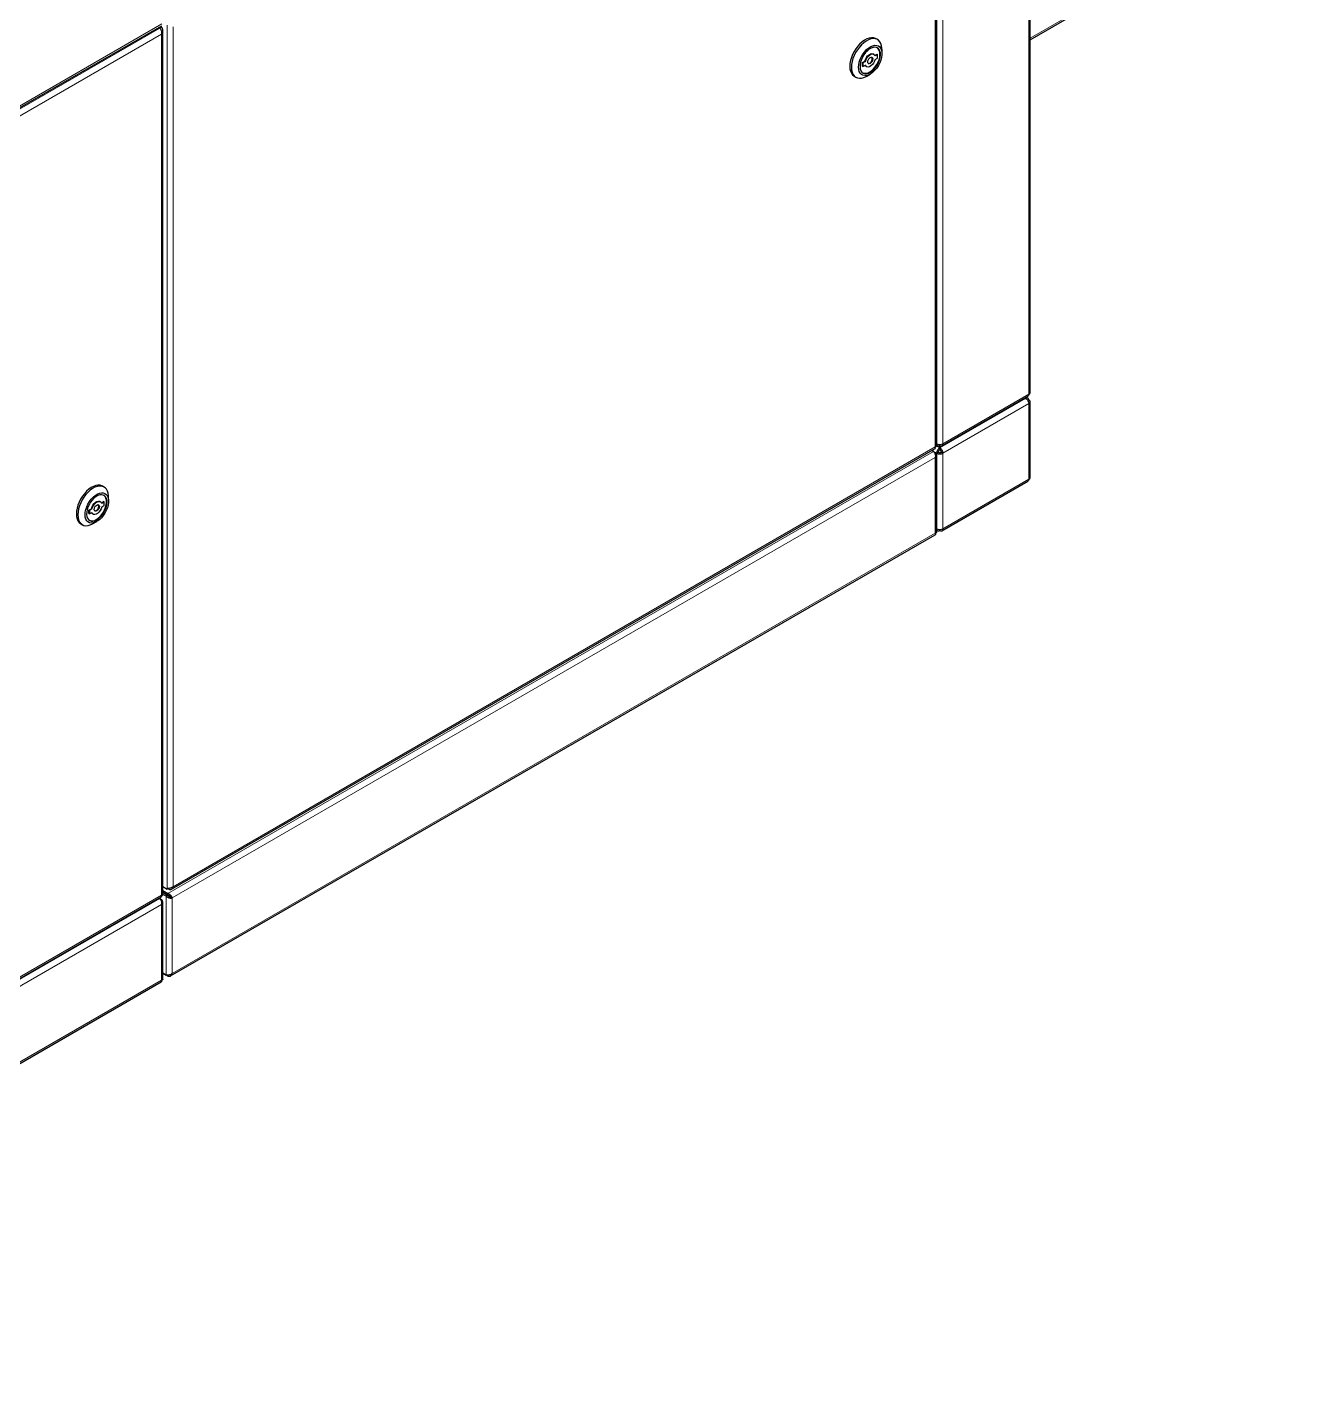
# Model space of a CAD drawing. Header units: millimetres. Extents: x -218071 to -203542, y 15363 to 51382.
# Drawn here: x -217007.4 to -216918.3, y 50811.9 to 50905.6 of the extents above; entities that cross this region are included whole.
import ezdxf

# ---------------------------------------------------------------- set-up
doc = ezdxf.new("R2010")
doc.units = ezdxf.units.MM
doc.header["$LTSCALE"] = 4
doc.layers.add('TPF-EQUIPEMENT', color=7, linetype='Continuous')

msp = doc.modelspace()

# ---------------------------------------------------------------- linework, layer by layer
at = {"layer": 'TPF-EQUIPEMENT', "color": 8, "linetype": 'Continuous', "lineweight": 18}
for p, q in [((-216938.132, 50880.176), (-216938.132, 50939.709)), ((-216944.602, 50876.523), (-216944.602, 50935.975)), ((-216944.496, 50936.281), (-216944.496, 50876.748)), ((-216944.072, 50936.281), (-216944.072, 50876.748)), ((-216938.044, 50904.782), (-216918.286, 50916.182)), ((-217045.91, 50878.164), (-216998.074, 50905.772)), ((-216997.706, 50905.682), (-216997.706, 50846.009)), ((-216998.205, 50905.488), (-217046.238, 50877.765)), ((-216998.091, 50905.063), (-217045.927, 50877.455)), ((-216998.091, 50845.53), (-216998.091, 50905.063)), ((-216997.282, 50905.571), (-216997.282, 50846.12)), ((-216944.274, 50876.468), (-216938.354, 50879.884)), ((-216944.072, 50876.748), (-216938.132, 50880.176)), ((-216938.132, 50879.523), (-216944.072, 50876.095)), ((-216938.398, 50879.921), (-216938.354, 50879.896)), ((-216938.132, 50874.296), (-216938.132, 50879.523)), ((-216944.496, 50876.748), (-216944.514, 50876.758)), ((-216944.294, 50876.468), (-216944.514, 50876.595)), ((-216944.715, 50876.209), (-216997.657, 50845.654)), ((-216944.599, 50875.786), (-216997.349, 50845.342)), ((-216997.282, 50846.12), (-216944.602, 50876.523)), ((-216944.833, 50876.289), (-216944.496, 50876.095)), ((-216944.599, 50870.56), (-216944.599, 50875.786)), ((-216944.496, 50876.095), (-216944.496, 50870.868)), ((-216944.072, 50876.095), (-216944.072, 50870.868)), ((-216944.072, 50870.868), (-216938.132, 50874.296)), ((-216997.349, 50840.115), (-216944.599, 50870.56)), ((-216944.496, 50870.868), (-216944.511, 50870.876)), ((-216998.207, 50845.3), (-217046.235, 50817.58)), ((-217045.927, 50817.922), (-216998.091, 50845.53)), ((-216998.091, 50844.877), (-217045.927, 50817.268)), ((-216998.091, 50839.65), (-216998.091, 50844.877)), ((-216997.773, 50845.453), (-216997.773, 50840.004)), ((-216997.46, 50845.403), (-216997.484, 50845.402)), ((-216997.349, 50845.342), (-216997.349, 50840.115)), ((-217045.927, 50812.042), (-216998.091, 50839.65))]:
    msp.add_line(p, q, dxfattribs=at)
at = {"layer": 'TPF-EQUIPEMENT', "color": 7, "linetype": 'Continuous', "lineweight": 25}
for p, q in [((-216938.044, 50880.298), (-216938.044, 50939.832)), ((-216944.514, 50876.59), (-216944.514, 50936.153)), ((-216938.044, 50904.681), (-216918.3, 50916.072)), ((-217046.045, 50877.962), (-216998.062, 50905.655)), ((-216998.205, 50905.488), (-216998.278, 50905.53)), ((-216998.197, 50905.492), (-216998.271, 50905.534)), ((-216998.091, 50905.553), (-216998.197, 50905.492)), ((-216998.091, 50905.553), (-216998.165, 50905.595)), ((-216998.004, 50845.526), (-216998.004, 50905.308)), ((-216948.59, 50904.692), (-216948.696, 50904.753)), ((-216948.279, 50903.719), (-216948.279, 50904.005)), ((-216949.633, 50903.101), (-216949.465, 50903.198)), ((-216949.633, 50902.856), (-216949.633, 50903.101)), ((-216949.598, 50903.08), (-216949.633, 50903.101)), ((-216949.633, 50902.856), (-216949.598, 50902.835)), ((-216949.43, 50903.177), (-216949.598, 50903.08)), ((-216949.598, 50903.08), (-216949.598, 50902.835)), ((-216949.598, 50902.835), (-216949.43, 50902.932)), ((-216949.465, 50903.198), (-216949.43, 50903.177)), ((-216949.378, 50902.837), (-216949.342, 50902.817)), ((-216948.843, 50903.683), (-216948.878, 50903.703)), ((-216948.768, 50903.6), (-216948.622, 50903.684)), ((-216948.587, 50903.664), (-216948.755, 50903.567)), ((-216948.755, 50903.322), (-216948.587, 50903.419)), ((-216948.587, 50903.664), (-216948.622, 50903.684)), ((-216948.587, 50903.419), (-216948.587, 50903.664)), ((-216950.196, 50902.155), (-216950.09, 50902.093)), ((-216949.339, 50902.168), (-216949.092, 50902.311)), ((-216944.134, 50876.61), (-216938.194, 50880.039)), ((-216938.462, 50879.884), (-216938.354, 50879.884)), ((-216938.354, 50879.896), (-216938.442, 50879.896)), ((-216938.194, 50879.905), (-216938.31, 50879.972)), ((-216938.132, 50879.767), (-216938.199, 50879.729)), ((-216938.044, 50874.419), (-216938.044, 50879.645)), ((-216944.514, 50876.657), (-216944.434, 50876.61)), ((-216944.294, 50876.631), (-216944.294, 50876.698)), ((-216944.294, 50876.614), (-216944.294, 50876.468)), ((-216944.274, 50876.631), (-216944.274, 50876.697)), ((-216944.274, 50876.468), (-216944.274, 50876.631)), ((-216997.392, 50845.955), (-216944.616, 50876.414)), ((-216944.715, 50876.209), (-216944.843, 50876.283)), ((-216944.715, 50876.209), (-216944.599, 50876.142)), ((-216944.651, 50876.112), (-216944.599, 50876.142)), ((-216944.511, 50870.627), (-216944.511, 50875.964)), ((-216944.496, 50876.095), (-216944.39, 50876.156)), ((-216944.294, 50876.47), (-216944.274, 50876.485)), ((-216944.294, 50876.468), (-216944.294, 50876.345)), ((-216944.274, 50876.468), (-216944.274, 50876.345)), ((-216944.072, 50876.095), (-216944.178, 50876.156)), ((-217002.062, 50873.749), (-217002.168, 50873.81)), ((-216944.134, 50870.73), (-216938.194, 50874.159)), ((-217001.751, 50872.777), (-217001.751, 50873.062)), ((-217003.105, 50872.158), (-217002.936, 50872.256)), ((-217003.105, 50871.913), (-217003.105, 50872.158)), ((-217003.069, 50872.138), (-217003.105, 50872.158)), ((-217003.105, 50871.913), (-217003.069, 50871.893)), ((-217002.901, 50872.235), (-217003.069, 50872.138)), ((-217003.069, 50872.138), (-217003.069, 50871.893)), ((-217003.069, 50871.893), (-217002.901, 50871.99)), ((-217002.936, 50872.256), (-217002.901, 50872.235)), ((-217002.314, 50872.74), (-217002.349, 50872.761)), ((-217002.24, 50872.658), (-217002.094, 50872.742)), ((-217002.058, 50872.722), (-217002.227, 50872.624)), ((-217002.227, 50872.379), (-217002.058, 50872.477)), ((-217002.058, 50872.722), (-217002.094, 50872.742)), ((-217002.058, 50872.477), (-217002.058, 50872.722)), ((-217003.667, 50871.212), (-217003.561, 50871.151)), ((-217002.849, 50871.895), (-217002.814, 50871.874)), ((-217002.811, 50871.225), (-217002.563, 50871.368)), ((-216997.459, 50839.95), (-216944.613, 50870.45)), ((-216944.511, 50870.775), (-216944.434, 50870.73)), ((-216944.294, 50870.751), (-216944.294, 50870.818)), ((-216944.274, 50870.751), (-216944.274, 50870.819)), ((-216998.004, 50846.128), (-216997.706, 50845.956)), ((-216998.004, 50845.854), (-216997.657, 50845.654)), ((-216998.004, 50845.731), (-216997.657, 50845.531)), ((-216997.667, 50845.514), (-216998.004, 50845.708)), ((-216997.706, 50845.956), (-216997.706, 50846.009)), ((-216997.628, 50846.001), (-216997.706, 50845.956)), ((-216997.59, 50845.942), (-216997.661, 50845.983)), ((-216997.59, 50846.001), (-216997.59, 50845.942)), ((-217046.039, 50817.756), (-216998.104, 50845.421)), ((-216998.207, 50845.3), (-216998.261, 50845.331)), ((-216998.207, 50845.299), (-216998.091, 50845.232)), ((-216998.143, 50845.203), (-216998.091, 50845.232)), ((-216997.773, 50845.453), (-216998.004, 50845.586)), ((-216998.004, 50839.717), (-216998.004, 50845.055)), ((-216997.667, 50845.514), (-216997.773, 50845.453)), ((-216997.657, 50845.531), (-216997.657, 50845.654)), ((-216997.455, 50845.403), (-216997.349, 50845.342)), ((-216998.004, 50840.137), (-216997.773, 50840.004)), ((-216997.657, 50839.937), (-216998.004, 50840.137)), ((-217046.037, 50811.877), (-216998.106, 50839.54)), ((-216997.657, 50839.997), (-216997.657, 50839.937))]:
    msp.add_line(p, q, dxfattribs=at)
at = {"layer": 'TPF-EQUIPEMENT', "color": 7, "linetype": 'Continuous', "lineweight": 25, "flags": 128}
for points in [[(-216948.696, 50904.753), (-216948.74, 50904.775), (-216948.869, 50904.815), (-216949.012, 50904.822), (-216949.165, 50904.797), (-216949.324, 50904.741), (-216949.487, 50904.654), (-216949.648, 50904.54), (-216949.805, 50904.4), (-216949.953, 50904.237), (-216950.089, 50904.057), (-216950.21, 50903.862), (-216950.314, 50903.658), (-216950.397, 50903.449), (-216950.457, 50903.24), (-216950.494, 50903.036), (-216950.507, 50902.842)], [(-216948.279, 50904.005), (-216948.282, 50904.097), (-216948.307, 50904.268), (-216948.356, 50904.418), (-216948.428, 50904.545), (-216948.522, 50904.644), (-216948.634, 50904.714), (-216948.763, 50904.753), (-216948.906, 50904.761), (-216949.059, 50904.736), (-216949.218, 50904.68), (-216949.381, 50904.593), (-216949.542, 50904.478), (-216949.698, 50904.338), (-216949.847, 50904.176), (-216949.983, 50903.996), (-216950.104, 50903.801), (-216950.207, 50903.597), (-216950.29, 50903.387), (-216950.351, 50903.178), (-216950.388, 50902.974), (-216950.401, 50902.78), (-216950.401, 50902.78)], [(-216949.906, 50902.78), (-216949.893, 50902.956), (-216949.854, 50903.14), (-216949.791, 50903.328), (-216949.705, 50903.514), (-216949.599, 50903.691), (-216949.478, 50903.854), (-216949.344, 50903.998), (-216949.202, 50904.117), (-216949.056, 50904.209), (-216948.911, 50904.27), (-216948.773, 50904.298), (-216948.644, 50904.292), (-216948.53, 50904.253), (-216948.435, 50904.181), (-216948.36, 50904.08), (-216948.309, 50903.952), (-216948.283, 50903.801), (-216948.283, 50903.633), (-216948.309, 50903.452), (-216948.36, 50903.265), (-216948.435, 50903.077), (-216948.53, 50902.895), (-216948.644, 50902.724), (-216948.773, 50902.571), (-216948.911, 50902.438), (-216949.056, 50902.333), (-216949.202, 50902.256), (-216949.344, 50902.211), (-216949.478, 50902.2), (-216949.599, 50902.223), (-216949.705, 50902.278), (-216949.791, 50902.365), (-216949.854, 50902.48), (-216949.893, 50902.62), (-216949.906, 50902.78)], [(-216949.092, 50902.433), (-216948.959, 50902.525), (-216948.83, 50902.643), (-216948.71, 50902.783), (-216948.604, 50902.94), (-216948.516, 50903.108), (-216948.449, 50903.282), (-216948.405, 50903.454), (-216948.386, 50903.618), (-216948.393, 50903.77), (-216948.424, 50903.902), (-216948.48, 50904.011), (-216948.558, 50904.093), (-216948.655, 50904.144), (-216948.768, 50904.163), (-216948.893, 50904.148), (-216949.025, 50904.101), (-216949.16, 50904.024), (-216949.292, 50903.918), (-216949.416, 50903.789), (-216949.53, 50903.639), (-216949.627, 50903.476), (-216949.705, 50903.305), (-216949.761, 50903.131), (-216949.792, 50902.962), (-216949.799, 50902.803), (-216949.78, 50902.661), (-216949.736, 50902.539), (-216949.668, 50902.444), (-216949.58, 50902.377), (-216949.475, 50902.342), (-216949.355, 50902.34), (-216949.226, 50902.371), (-216949.092, 50902.433)], [(-216949.128, 50902.453), (-216948.994, 50902.545), (-216948.865, 50902.664), (-216948.746, 50902.804), (-216948.64, 50902.961), (-216948.552, 50903.129), (-216948.485, 50903.302), (-216948.441, 50903.474), (-216948.421, 50903.639), (-216948.428, 50903.79), (-216948.46, 50903.923), (-216948.515, 50904.032), (-216948.593, 50904.113), (-216948.611, 50904.125)], [(-216950.507, 50902.842), (-216950.494, 50902.662), (-216950.457, 50902.5), (-216950.397, 50902.362), (-216950.314, 50902.248), (-216950.21, 50902.163), (-216950.196, 50902.155)], [(-216949.465, 50903.198), (-216949.422, 50903.326), (-216949.356, 50903.449), (-216949.273, 50903.559), (-216949.177, 50903.646), (-216949.078, 50903.703), (-216948.983, 50903.726), (-216948.899, 50903.713), (-216948.878, 50903.703)], [(-216949.378, 50902.837), (-216949.422, 50902.874), (-216949.452, 50902.92)], [(-216949.43, 50903.177), (-216949.387, 50903.305), (-216949.321, 50903.429), (-216949.237, 50903.539), (-216949.142, 50903.625), (-216949.043, 50903.683), (-216948.948, 50903.706), (-216948.864, 50903.693), (-216948.798, 50903.645), (-216948.755, 50903.567)], [(-216948.755, 50903.322), (-216948.798, 50903.194), (-216948.864, 50903.07), (-216948.948, 50902.961), (-216949.043, 50902.874), (-216949.142, 50902.817), (-216949.237, 50902.794), (-216949.321, 50902.806), (-216949.387, 50902.854), (-216949.43, 50902.932)], [(-216949.269, 50903.148), (-216949.256, 50903.234), (-216949.217, 50903.322), (-216949.16, 50903.399), (-216949.092, 50903.454), (-216949.025, 50903.477), (-216948.967, 50903.466), (-216948.929, 50903.422), (-216948.916, 50903.352), (-216948.929, 50903.266), (-216948.967, 50903.177), (-216949.025, 50903.1), (-216949.092, 50903.045), (-216949.16, 50903.022), (-216949.217, 50903.033), (-216949.256, 50903.077), (-216949.269, 50903.148)], [(-216949.234, 50903.046), (-216949.195, 50903.042), (-216949.128, 50903.066), (-216949.06, 50903.12), (-216949.003, 50903.198), (-216948.964, 50903.286), (-216948.951, 50903.372), (-216948.964, 50903.442), (-216948.986, 50903.474)], [(-216950.401, 50902.78), (-216950.388, 50902.601), (-216950.351, 50902.439), (-216950.29, 50902.3), (-216950.207, 50902.187), (-216950.104, 50902.102), (-216949.983, 50902.047), (-216949.847, 50902.024), (-216949.698, 50902.033), (-216949.542, 50902.073), (-216949.381, 50902.145), (-216949.339, 50902.168)], [(-217002.168, 50873.81), (-217002.212, 50873.833), (-217002.341, 50873.872), (-217002.484, 50873.88), (-217002.636, 50873.855), (-217002.796, 50873.798), (-217002.958, 50873.712), (-217003.119, 50873.597), (-217003.276, 50873.457), (-217003.424, 50873.295), (-217003.56, 50873.114), (-217003.682, 50872.92), (-217003.785, 50872.715), (-217003.868, 50872.506), (-217003.929, 50872.297), (-217003.966, 50872.093), (-217003.978, 50871.899)], [(-217001.751, 50873.062), (-217001.754, 50873.154), (-217001.779, 50873.325), (-217001.828, 50873.476), (-217001.9, 50873.602), (-217001.993, 50873.702), (-217002.106, 50873.772), (-217002.235, 50873.811), (-217002.377, 50873.818), (-217002.53, 50873.794), (-217002.69, 50873.737), (-217002.852, 50873.651), (-217003.013, 50873.536), (-217003.17, 50873.396), (-217003.318, 50873.234), (-217003.454, 50873.053), (-217003.576, 50872.858), (-217003.679, 50872.654), (-217003.762, 50872.445), (-217003.823, 50872.236), (-217003.86, 50872.032), (-217003.872, 50871.838), (-217003.872, 50871.838)], [(-217003.377, 50871.838), (-217003.364, 50872.013), (-217003.325, 50872.198), (-217003.262, 50872.386), (-217003.176, 50872.572), (-217003.071, 50872.749), (-217002.949, 50872.912), (-217002.815, 50873.055), (-217002.673, 50873.175), (-217002.527, 50873.267), (-217002.383, 50873.327), (-217002.244, 50873.355), (-217002.116, 50873.35), (-217002.002, 50873.31), (-217001.906, 50873.239), (-217001.831, 50873.138), (-217001.78, 50873.01), (-217001.754, 50872.859), (-217001.754, 50872.691), (-217001.78, 50872.51), (-217001.831, 50872.323), (-217001.906, 50872.135), (-217002.002, 50871.953), (-217002.116, 50871.782), (-217002.244, 50871.628), (-217002.383, 50871.496), (-217002.527, 50871.39), (-217002.673, 50871.314), (-217002.815, 50871.269), (-217002.949, 50871.258), (-217003.071, 50871.28), (-217003.176, 50871.336), (-217003.262, 50871.423), (-217003.325, 50871.538), (-217003.364, 50871.678), (-217003.377, 50871.838)], [(-217002.564, 50871.491), (-217002.43, 50871.583), (-217002.301, 50871.701), (-217002.182, 50871.841), (-217002.076, 50871.998), (-217001.988, 50872.166), (-217001.921, 50872.339), (-217001.877, 50872.511), (-217001.858, 50872.676), (-217001.864, 50872.827), (-217001.896, 50872.96), (-217001.951, 50873.069), (-217002.029, 50873.15), (-217002.127, 50873.201), (-217002.24, 50873.22), (-217002.365, 50873.206), (-217002.497, 50873.159), (-217002.631, 50873.081), (-217002.763, 50872.976), (-217002.888, 50872.846), (-217003.001, 50872.697), (-217003.098, 50872.534), (-217003.176, 50872.362), (-217003.232, 50872.189), (-217003.264, 50872.02), (-217003.27, 50871.861), (-217003.251, 50871.718), (-217003.207, 50871.597), (-217003.14, 50871.501), (-217003.052, 50871.435), (-217002.946, 50871.4), (-217002.827, 50871.397), (-217002.698, 50871.428), (-217002.564, 50871.491)], [(-217002.599, 50871.511), (-217002.465, 50871.603), (-217002.336, 50871.721), (-217002.217, 50871.861), (-217002.111, 50872.018), (-217002.023, 50872.186), (-217001.956, 50872.36), (-217001.912, 50872.532), (-217001.893, 50872.696), (-217001.899, 50872.848), (-217001.931, 50872.98), (-217001.987, 50873.089), (-217002.065, 50873.171), (-217002.082, 50873.183)], [(-217002.936, 50872.256), (-217002.894, 50872.384), (-217002.828, 50872.507), (-217002.744, 50872.617), (-217002.649, 50872.703), (-217002.55, 50872.761), (-217002.454, 50872.784), (-217002.371, 50872.771), (-217002.349, 50872.761)], [(-217002.849, 50871.895), (-217002.894, 50871.932), (-217002.923, 50871.977)], [(-217002.901, 50872.235), (-217002.858, 50872.363), (-217002.793, 50872.487), (-217002.709, 50872.596), (-217002.613, 50872.683), (-217002.514, 50872.74), (-217002.419, 50872.763), (-217002.335, 50872.751), (-217002.269, 50872.703), (-217002.227, 50872.624)], [(-217002.227, 50872.379), (-217002.269, 50872.251), (-217002.335, 50872.128), (-217002.419, 50872.018), (-217002.514, 50871.932), (-217002.613, 50871.874), (-217002.709, 50871.851), (-217002.793, 50871.864), (-217002.858, 50871.911), (-217002.901, 50871.99)], [(-217002.741, 50872.205), (-217002.727, 50872.291), (-217002.689, 50872.38), (-217002.632, 50872.457), (-217002.564, 50872.511), (-217002.496, 50872.535), (-217002.439, 50872.524), (-217002.401, 50872.48), (-217002.387, 50872.409), (-217002.401, 50872.323), (-217002.439, 50872.235), (-217002.496, 50872.158), (-217002.564, 50872.103), (-217002.632, 50872.08), (-217002.689, 50872.091), (-217002.727, 50872.135), (-217002.741, 50872.205)], [(-217002.705, 50872.103), (-217002.667, 50872.1), (-217002.599, 50872.124), (-217002.532, 50872.178), (-217002.474, 50872.255), (-217002.436, 50872.344), (-217002.422, 50872.43), (-217002.436, 50872.5), (-217002.458, 50872.532)], [(-217003.978, 50871.899), (-217003.966, 50871.719), (-217003.929, 50871.558), (-217003.868, 50871.419), (-217003.785, 50871.306), (-217003.682, 50871.221), (-217003.667, 50871.212)], [(-217003.872, 50871.838), (-217003.86, 50871.658), (-217003.823, 50871.497), (-217003.762, 50871.358), (-217003.679, 50871.245), (-217003.576, 50871.16), (-217003.454, 50871.105), (-217003.318, 50871.082), (-217003.17, 50871.09), (-217003.013, 50871.131), (-217002.852, 50871.203), (-217002.811, 50871.225)]]:
    msp.add_lwpolyline(points, dxfattribs=at)
at = {"layer": 'TPF-EQUIPEMENT', "color": 7, "linetype": 'Continuous', "lineweight": 25}
for centre, radius, start, end in [((-216949.424, 50902.873), 0.514, 248.80358, 305.1859), ((-216938.195, 50880.313), 0.151, 294.36544, 354.30101), ((-216938.179, 50879.645), 0.131, 290.77139, 69.22861), ((-216944.284, 50877.157), 0.461, 242.61604, 297.38396), ((-216944.284, 50876.504), 0.461, 242.61604, 297.38396), ((-216944.284, 50876.361), 0.231, 242.61604, 297.38396), ((-216938.195, 50874.434), 0.151, 294.36544, 354.30101), ((-217002.895, 50871.931), 0.514, 248.80358, 305.1859), ((-216944.284, 50871.278), 0.461, 242.61604, 297.38396)]:
    msp.add_arc(centre, radius, start, end, dxfattribs=at)
for points, knots in [([(-216998.205, 50905.488), (-216998.187, 50905.466), (-216998.152, 50905.423), (-216998.109, 50905.327), (-216998.083, 50905.219), (-216998.08, 50905.128), (-216998.089, 50905.079), (-216998.091, 50905.063)], [0, 0, 0, 0, 0.223996, 0.448026, 0.672056, 0.896086, 1, 1, 1, 1]), ([(-216938.132, 50880.176), (-216938.136, 50880.145), (-216938.143, 50880.082), (-216938.181, 50880.051), (-216938.199, 50880.036)], [0, 0, 0, 0, 0.500144, 1, 1, 1, 1]), ([(-216944.518, 50876.591), (-216944.519, 50876.581), (-216944.52, 50876.56), (-216944.557, 50876.537), (-216944.591, 50876.527), (-216944.602, 50876.523)], [0, 0, 0, 0, 0.3414542, 0.7880744, 1, 1, 1, 1]), ([(-216944.715, 50876.209), (-216944.697, 50876.188), (-216944.662, 50876.145), (-216944.618, 50876.049), (-216944.591, 50875.942), (-216944.587, 50875.851), (-216944.596, 50875.802), (-216944.599, 50875.786)], [0, 0, 0, 0, 0.223464, 0.446959, 0.670454, 0.893949, 1, 1, 1, 1]), ([(-216944.602, 50876.523), (-216944.598, 50876.501), (-216944.589, 50876.456), (-216944.6, 50876.42), (-216944.615, 50876.417), (-216944.618, 50876.417)], [0, 0, 0, 0, 0.447146, 0.894355, 1, 1, 1, 1]), ([(-216944.599, 50875.786), (-216944.576, 50875.81), (-216944.532, 50875.859), (-216944.506, 50875.944), (-216944.516, 50876.03), (-216944.553, 50876.097), (-216944.588, 50876.131), (-216944.599, 50876.142)], [0, 0, 0, 0, 0.223464, 0.446959, 0.670454, 0.893949, 1, 1, 1, 1]), ([(-216938.132, 50874.296), (-216938.136, 50874.265), (-216938.143, 50874.202), (-216938.181, 50874.171), (-216938.199, 50874.156)], [0, 0, 0, 0, 0.500156, 1, 1, 1, 1]), ([(-216944.599, 50870.56), (-216944.594, 50870.537), (-216944.586, 50870.492), (-216944.596, 50870.457), (-216944.612, 50870.454), (-216944.614, 50870.453)], [0, 0, 0, 0, 0.447146, 0.894355, 1, 1, 1, 1]), ([(-216944.514, 50870.627), (-216944.515, 50870.618), (-216944.517, 50870.597), (-216944.553, 50870.573), (-216944.588, 50870.563), (-216944.599, 50870.56)], [0, 0, 0, 0, 0.341454, 0.788074, 1, 1, 1, 1]), ([(-216997.282, 50846.12), (-216997.309, 50846.099), (-216997.364, 50846.056), (-216997.469, 50846.017), (-216997.575, 50845.997), (-216997.655, 50845.998), (-216997.694, 50846.006), (-216997.706, 50846.009)], [0, 0, 0, 0, 0.223464, 0.446959, 0.670454, 0.893949, 1, 1, 1, 1]), ([(-216997.59, 50845.942), (-216997.558, 50845.934), (-216997.494, 50845.92), (-216997.407, 50845.94), (-216997.338, 50845.992), (-216997.298, 50846.057), (-216997.286, 50846.105), (-216997.282, 50846.12)], [0, 0, 0, 0, 0.2234635, 0.4469588, 0.6704542, 0.8939494, 1, 1, 1, 1]), ([(-216998.207, 50845.3), (-216998.19, 50845.278), (-216998.154, 50845.235), (-216998.11, 50845.14), (-216998.084, 50845.033), (-216998.08, 50844.942), (-216998.089, 50844.893), (-216998.091, 50844.877)], [0, 0, 0, 0, 0.223464, 0.446959, 0.670454, 0.893949, 1, 1, 1, 1]), ([(-216998.091, 50845.53), (-216998.087, 50845.506), (-216998.078, 50845.457), (-216998.089, 50845.421), (-216998.104, 50845.421), (-216998.104, 50845.421)], [0, 0, 0, 0, 0.499833, 0.999665, 1, 1, 1, 1]), ([(-216998.005, 50845.526), (-216998.008, 50845.525), (-216998.013, 50845.523), (-216998.064, 50845.528), (-216998.091, 50845.53)], [0, 0, 0, 0, 0.45888, 1, 1, 1, 1]), ([(-216998.091, 50844.877), (-216998.069, 50844.901), (-216998.025, 50844.949), (-216997.999, 50845.034), (-216998.008, 50845.12), (-216998.046, 50845.187), (-216998.08, 50845.221), (-216998.091, 50845.232)], [0, 0, 0, 0, 0.223464, 0.446959, 0.670454, 0.893949, 1, 1, 1, 1]), ([(-216998.089, 50845.514), (-216998.086, 50845.515), (-216998.064, 50845.522), (-216998.043, 50845.524), (-216998.031, 50845.525), (-216998.028, 50845.525)], [0, 0, 0, 0, 0.118048, 0.852175, 1, 1, 1, 1]), ([(-216997.773, 50845.453), (-216997.746, 50845.432), (-216997.691, 50845.389), (-216997.586, 50845.35), (-216997.48, 50845.331), (-216997.4, 50845.332), (-216997.361, 50845.339), (-216997.349, 50845.342)], [0, 0, 0, 0, 0.223464, 0.446959, 0.670454, 0.893949, 1, 1, 1, 1]), ([(-216997.667, 50845.514), (-216997.649, 50845.496), (-216997.616, 50845.461), (-216997.554, 50845.428), (-216997.497, 50845.409), (-216997.469, 50845.405), (-216997.455, 50845.403)], [0, 0, 0, 0, 0.282308, 0.530618, 0.778849, 1, 1, 1, 1]), ([(-216997.349, 50845.342), (-216997.359, 50845.368), (-216997.378, 50845.42), (-216997.439, 50845.506), (-216997.518, 50845.582), (-216997.595, 50845.631), (-216997.642, 50845.648), (-216997.657, 50845.654)], [0, 0, 0, 0, 0.2234635, 0.4469588, 0.6704542, 0.8939494, 1, 1, 1, 1]), ([(-216997.455, 50845.403), (-216997.466, 50845.417), (-216997.487, 50845.444), (-216997.539, 50845.486), (-216997.597, 50845.518), (-216997.638, 50845.527), (-216997.657, 50845.531)], [0, 0, 0, 0, 0.2823079, 0.5306182, 0.7788488, 1, 1, 1, 1]), ([(-216997.349, 50840.115), (-216997.376, 50840.094), (-216997.431, 50840.052), (-216997.536, 50840.012), (-216997.642, 50839.993), (-216997.723, 50839.994), (-216997.761, 50840.002), (-216997.773, 50840.004)], [0, 0, 0, 0, 0.223464, 0.446959, 0.670454, 0.893949, 1, 1, 1, 1]), ([(-216997.657, 50839.937), (-216997.625, 50839.93), (-216997.561, 50839.916), (-216997.474, 50839.936), (-216997.405, 50839.987), (-216997.365, 50840.053), (-216997.353, 50840.1), (-216997.349, 50840.115)], [0, 0, 0, 0, 0.2234635, 0.4469588, 0.6704542, 0.8939494, 1, 1, 1, 1]), ([(-216998.091, 50839.65), (-216998.087, 50839.628), (-216998.078, 50839.582), (-216998.089, 50839.547), (-216998.104, 50839.544), (-216998.107, 50839.543)], [0, 0, 0, 0, 0.447146, 0.894355, 1, 1, 1, 1]), ([(-216998.007, 50839.717), (-216998.008, 50839.708), (-216998.009, 50839.687), (-216998.046, 50839.663), (-216998.08, 50839.653), (-216998.091, 50839.65)], [0, 0, 0, 0, 0.341454, 0.788074, 1, 1, 1, 1])]:
    msp.add_open_spline(points, degree=3, knots=knots, dxfattribs=at)
for points in [[(-216998.091, 50905.063), (-216998.067, 50905.102), (-216998.018, 50905.178), (-216997.997, 50905.308), (-216998.018, 50905.438), (-216998.067, 50905.515), (-216998.091, 50905.553)], [(-216938.132, 50879.767), (-216938.136, 50879.798), (-216938.144, 50879.86), (-216938.196, 50879.914), (-216938.269, 50879.931), (-216938.326, 50879.908), (-216938.354, 50879.896)], [(-216938.354, 50879.884), (-216938.326, 50879.865), (-216938.269, 50879.827), (-216938.196, 50879.731), (-216938.144, 50879.623), (-216938.136, 50879.556), (-216938.132, 50879.523)], [(-216944.496, 50876.748), (-216944.494, 50876.718), (-216944.489, 50876.659), (-216944.443, 50876.607), (-216944.375, 50876.593), (-216944.321, 50876.618), (-216944.294, 50876.631)], [(-216944.274, 50876.631), (-216944.247, 50876.618), (-216944.193, 50876.593), (-216944.126, 50876.607), (-216944.079, 50876.659), (-216944.074, 50876.718), (-216944.072, 50876.748)], [(-216944.294, 50876.468), (-216944.321, 50876.448), (-216944.375, 50876.407), (-216944.443, 50876.309), (-216944.489, 50876.198), (-216944.494, 50876.129), (-216944.496, 50876.095)], [(-216944.294, 50876.345), (-216944.307, 50876.335), (-216944.333, 50876.314), (-216944.366, 50876.264), (-216944.388, 50876.208), (-216944.389, 50876.173), (-216944.39, 50876.156)], [(-216944.072, 50876.095), (-216944.074, 50876.129), (-216944.079, 50876.198), (-216944.126, 50876.309), (-216944.193, 50876.407), (-216944.247, 50876.448), (-216944.274, 50876.468)], [(-216944.178, 50876.156), (-216944.179, 50876.173), (-216944.18, 50876.208), (-216944.202, 50876.264), (-216944.235, 50876.314), (-216944.261, 50876.335), (-216944.274, 50876.345)], [(-216944.496, 50870.868), (-216944.494, 50870.838), (-216944.489, 50870.779), (-216944.443, 50870.727), (-216944.375, 50870.713), (-216944.321, 50870.738), (-216944.294, 50870.751)], [(-216944.274, 50870.751), (-216944.247, 50870.738), (-216944.193, 50870.713), (-216944.126, 50870.727), (-216944.079, 50870.779), (-216944.074, 50870.838), (-216944.072, 50870.868)]]:
    msp.add_open_spline(points, degree=3, dxfattribs=at)

doc.saveas('drawing.dxf')
